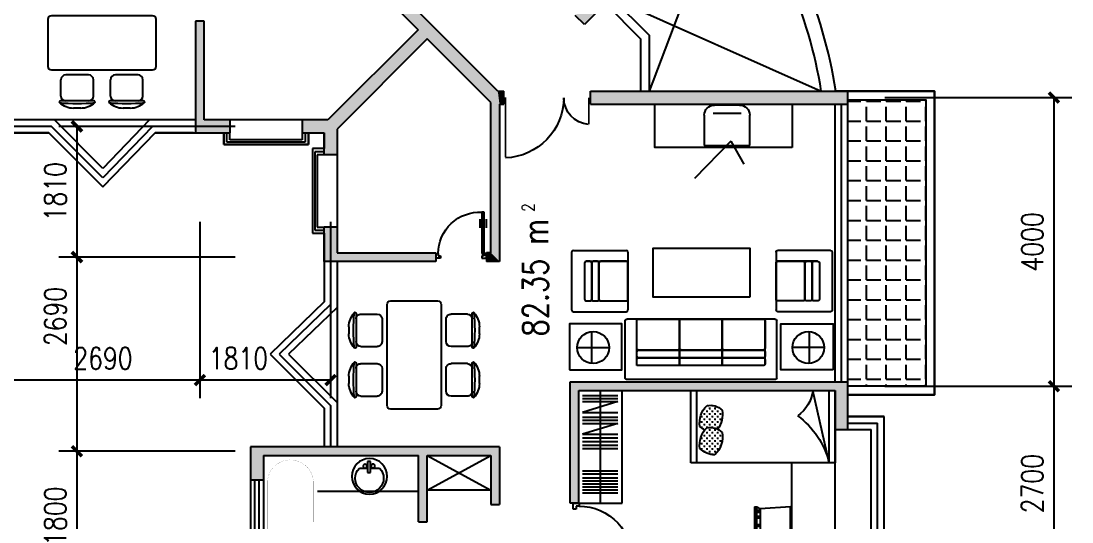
# Model space of a CAD drawing. Header units: millimetres. Extents: x 1106 to 35060, y 402 to 24858.
# Drawn here: x 20497 to 35060, y 8857 to 15798 of the extents above; entities that cross this region are included whole.
import ezdxf
from ezdxf.enums import TextEntityAlignment as Align

# ---------------------------------------------------------------- set-up
doc = ezdxf.new("R2010")
doc.units = ezdxf.units.MM
for name, color, linetype in [('BL', 7, 'Continuous'), ('DIM', 15, 'Continuous'), ('H', 13, 'Continuous'), ('J', 7, 'Continuous'), ('OA_FURNITURE', 7, 'Continuous'), ('PUB_H', 13, 'Continuous'), ('PUB_TX', 7, 'Continuous'), ('W', 2, 'Continuous'), ('WALL', 4, 'Continuous'), ('WC', 10, 'Continuous'), ('WINDOW_TEXT', 7, 'Continuous'), ('轮廓线', 240, 'Continuous')]:
    doc.layers.add(name, color=color, linetype=linetype)
doc.styles.add('CHINA', font='romant', dxfattribs={"width": 0.8, "height": 150, "bigfont": 'fs64f'})
doc.styles.add('DIM_FONT', font='SIMPLEX.shx', dxfattribs={"width": 0.8})
doc.styles.add('SIMPLEX', font='SIMPLEX.SHX')
doc.styles.get("Standard").update_dxf_attribs({"font": 'arial.ttf'})
doc.dimstyles.new('DIMN', dxfattribs={"dimtxt": 300, "dimasz": 1, "dimexe": 250, "dimexo": 300, "dimgap": 150, "dimtad": 1, "dimdec": 0, "dimdsep": 46, "dimtxsty": 'DIM_FONT', "dimblk": '_DIMX', "dimblk1": 'ARCHTICK', "dimblk2": 'ARCHTICK', "dimcen": 0.1, "dimclrt": 7, "dimadec": 0, "dimazin": 0, "dimtfac": 1, "dimtdec": 0, "dimtix": 1, "dimtmove": 2, "dimatfit": 3, "dimldrblk": '_DIMX', "dimfxl": 1, "dimtolj": 1, "dimtzin": 0, "dimarcsym": 0})

# ---------------------------------------------------------------- blocks, each defined once
blk = doc.blocks.new('M_A17ORW')
at = {"const_width": 0.02}
for points in [[(-0.481, -0.001), (-0.481, -0.308)], [(0.481, 0.001), (0.481, -0.691)]]:
    blk.add_lwpolyline(points, dxfattribs=at)
for centre, radius, start, end in [((-0.501, -0.003), 0.307, 274.2492, 0.2101), ((0.505, 0.002), 0.699, 180.2762, 268.0603)]:
    blk.add_arc(centre, radius, start, end)
blk = doc.blocks.new('M_C25HKJ')
at = {"layer": 'OA_FURNITURE', "color": 1}
for p, q in [((-389, 921), (-290, 921)), ((298, 921), (397, 921)), ((-569, 821), (-109, 821)), ((-564, 754), (-564, 529)), ((-114, 754), (-114, 529)), ((117, 821), (577, 821)), ((122, 754), (122, 529)), ((572, 754), (572, 529)), ((-497, 461), (-182, 461)), ((190, 461), (505, 461)), ((-182, -427), (-497, -427)), ((505, -427), (190, -427)), ((-564, -720), (-564, -495)), ((-114, -720), (-114, -495)), ((122, -720), (122, -495)), ((572, -720), (572, -495)), ((-109, -787), (-569, -787)), ((577, -787), (117, -787)), ((-290, -887), (-389, -887)), ((397, -887), (298, -887))]:
    blk.add_line(p, q, dxfattribs=at)
at = {"layer": 'OA_FURNITURE'}
for p, q in [((-746, 342), (-746, -308)), ((704, 392), (-696, 392)), ((754, -308), (754, 342)), ((-696, -358), (704, -358))]:
    blk.add_line(p, q, dxfattribs=at)
at = {"layer": 'OA_FURNITURE', "color": 1}
for centre, radius, start, end in [((-379, 606), 316, 91.7651, 130.7265), ((-300, 606), 316, 49.2735, 88.2349), ((307, 606), 316, 91.7651, 130.7265), ((387, 606), 316, 49.2735, 88.2349), ((-579, 837), 10, 130.7265, 202.67), ((-569, 841), 20, 202.67, 270), ((-339, -1857), 2713, 84.8023, 95.1977), ((-497, 754), 67.5, 90, 180), ((-182, 754), 67.5, 0, 90), ((-109, 841), 20, 270, 337.33), ((-100, 837), 10, 337.33, 49.2735), ((108, 837), 10, 130.7265, 202.67), ((117, 841), 20, 202.67, 270), ((347, -1857), 2713, 84.8023, 95.1977), ((190, 754), 67.5, 90, 180), ((505, 754), 67.5, 0, 90), ((577, 841), 20, 270, 337.33), ((587, 837), 10, 337.33, 49.2735), ((-497, 529), 67.5, 180, 270), ((-182, 529), 67.5, 270, 0), ((190, 529), 67.5, 180, 270), ((505, 529), 67.5, 270, 0), ((-497, -495), 67.5, 90, 180), ((-182, -495), 67.5, 0, 90), ((190, -495), 67.5, 90, 180), ((505, -495), 67.5, 0, 90), ((-497, -720), 67.5, 180, 270), ((-182, -720), 67.5, 270, 0), ((190, -720), 67.5, 180, 270), ((505, -720), 67.5, 270, 0), ((-579, -803), 10, 157.33, 229.2735), ((-569, -807), 20, 90, 157.33), ((-339, 1890), 2713, 264.8023, 275.1977), ((-379, -572), 316, 229.2735, 268.2349), ((-300, -572), 316, 271.7651, 310.7265), ((-109, -807), 20, 22.67, 90), ((-100, -803), 10, 310.7265, 22.67), ((108, -803), 10, 157.33, 229.2735), ((117, -807), 20, 90, 157.33), ((347, 1890), 2713, 264.8023, 275.1977), ((307, -572), 316, 229.2735, 268.2349), ((387, -572), 316, 271.7651, 310.7265), ((577, -807), 20, 22.67, 90), ((587, -803), 10, 310.7265, 22.67)]:
    blk.add_arc(centre, radius, start, end, dxfattribs=at)
at = {"layer": 'OA_FURNITURE'}
for centre, start, end in [((-696, 342), 90, 180), ((704, 342), 0, 90), ((-696, -308), 180, 270), ((704, -308), 270, 0)]:
    blk.add_arc(centre, 50, start, end, dxfattribs=at)
at = {"style": 'DIM_FONT', "width": 0.8, "flags": 9}
for tag in ['XSIZE', 'YSIZE']:
    blk.add_attdef(tag, (0, 0), '', height=0.5, dxfattribs=at)
blk = doc.blocks.new('_DIMX')
at = {"const_width": 50}
blk.add_lwpolyline([(-70, -70), (70, 70)], dxfattribs=at)
blk = doc.blocks.new('*D49')
at = {"layer": 'DEFPOINTS', "color": 0, "transparency": 16777216}
for p in [(23767, 12528), (21272, 9838), (23767, 9838)]:
    blk.add_point(p, dxfattribs=at)
at = {"layer": 'DIM', "color": 0, "lineweight": -2, "transparency": 16777216}
for p, q in [((23467, 12528), (21022, 12528)), ((21272, 12527), (21272, 9839)), ((23467, 9838), (21022, 9838))]:
    blk.add_line(p, q, dxfattribs=at)
for p, rotation in [((21272, 12528), 90), ((21272, 9838), 270)]:
    blk.add_blockref('_DIMX', p, dxfattribs=dict(at, rotation=rotation))
at = {"layer": 'DIM', "color": 7, "transparency": 16777216, "insert": (20972, 11704), "char_height": 300, "attachment_point": 5, "rotation": 90, "style": 'DIM_FONT'}
blk.add_mtext('\\A1;2690', dxfattribs=at)
blk = doc.blocks.new('_ARCHTICK')
at = {"color": 0, "linetype": 'ByBlock', "const_width": 0.15}
blk.add_lwpolyline([(-0.5, -0.5), (0.5, 0.5)], dxfattribs=at)
blk = doc.blocks.new('80217063432440')
for p, q in [((248, 90), (971, 838)), ((971, 838), (1719, 90)), ((286, 0), (972, 710)), ((972, 710), (1682, 0)), ((325, -90), (973, 581)), ((973, 581), (1644, -90)), ((-286, 90), (248, 90)), ((-286, 0), (286, 0)), ((1682, 0), (2257, 0)), ((1719, 90), (2257, 90)), ((-286, -90), (325, -90)), ((1644, -90), (2257, -90))]:
    blk.add_line(p, q)
at = {"style": 'SIMPLEX', "flags": 9}
blk.add_attdef('A', text='', height=1, dxfattribs=at).set_placement((0, 0), align=Align.MIDDLE)
blk = doc.blocks.new('*D51')
at = {"layer": 'DEFPOINTS', "color": 0, "transparency": 16777216}
for p in [(20287, 13318), (22977, 13318), (20287, 10823)]:
    blk.add_point(p, dxfattribs=at)
at = {"layer": 'DIM', "color": 0, "lineweight": -2, "transparency": 16777216}
for p, q in [((20287, 13018), (20287, 10573)), ((22977, 13018), (22977, 10573)), ((22976, 10823), (20288, 10823))]:
    blk.add_line(p, q, dxfattribs=at)
at = {"layer": 'DIM', "color": 0, "lineweight": -2, "transparency": 16777216, "rotation": 180}
blk.add_blockref('_DIMX', (20287, 10823), dxfattribs=at)
at = {"layer": 'DIM', "color": 0, "lineweight": -2, "transparency": 16777216}
blk.add_blockref('_DIMX', (22977, 10823), dxfattribs=at)
at = {"layer": 'DIM', "color": 7, "transparency": 16777216, "insert": (21632, 11123), "char_height": 300, "attachment_point": 5, "style": 'DIM_FONT'}
blk.add_mtext('\\A1;2690', dxfattribs=at)
blk = doc.blocks.new('*D52')
at = {"layer": 'DEFPOINTS', "color": 0, "transparency": 16777216}
for p in [(22977, 13318), (24787, 13318), (22977, 10823)]:
    blk.add_point(p, dxfattribs=at)
at = {"layer": 'DIM', "color": 0, "lineweight": -2, "transparency": 16777216}
for p, q in [((22977, 13018), (22977, 10573)), ((24787, 13018), (24787, 10573)), ((24786, 10823), (22978, 10823))]:
    blk.add_line(p, q, dxfattribs=at)
at = {"layer": 'DIM', "color": 0, "lineweight": -2, "transparency": 16777216, "rotation": 180}
blk.add_blockref('_DIMX', (22977, 10823), dxfattribs=at)
at = {"layer": 'DIM', "color": 0, "lineweight": -2, "transparency": 16777216}
blk.add_blockref('_DIMX', (24787, 10823), dxfattribs=at)
at = {"layer": 'DIM', "color": 7, "transparency": 16777216, "insert": (23510, 11123), "char_height": 300, "attachment_point": 5, "style": 'DIM_FONT'}
blk.add_mtext('\\A1;1810', dxfattribs=at)
blk = doc.blocks.new('*D53')
at = {"layer": 'DEFPOINTS', "color": 0, "transparency": 16777216}
for p in [(23767, 9838), (21272, 8038), (23767, 8038)]:
    blk.add_point(p, dxfattribs=at)
at = {"layer": 'DIM', "color": 0, "lineweight": -2, "transparency": 16777216}
for p, q in [((23467, 9838), (21022, 9838)), ((21272, 9837), (21272, 8039)), ((23467, 8038), (21022, 8038))]:
    blk.add_line(p, q, dxfattribs=at)
for p, rotation in [((21272, 9838), 90), ((21272, 8038), 270)]:
    blk.add_blockref('_DIMX', p, dxfattribs=dict(at, rotation=rotation))
at = {"layer": 'DIM', "color": 7, "transparency": 16777216, "insert": (20972, 8938), "char_height": 300, "attachment_point": 5, "rotation": 90, "style": 'DIM_FONT'}
blk.add_mtext('\\A1;1800', dxfattribs=at)
blk = doc.blocks.new('_WBLK')
for p, q in [((-0.5, 0.5), (0.5, 0.5)), ((0.5, 0.167), (-0.5, 0.167)), ((0.5, -0.167), (-0.5, -0.167)), ((-0.5, -0.5), (0.5, -0.5))]:
    blk.add_line(p, q)
at = {"layer": 'WINDOW_TEXT', "style": 'SIMPLEX', "flags": 9}
blk.add_attdef('A', text='', height=1, dxfattribs=at).set_placement((0, 1.5), align=Align.MIDDLE)
blk = doc.blocks.new('M_E4')
for p, q in [((670, -80), (670, -137)), ((670, -86), (670, -97)), ((670, -663), (670, -614))]:
    blk.add_line(p, q)
at = {"const_width": 1.5}
for points in [[(-750, -750), (-750, 0)], [(-750, 0), (750, 0)], [(750, 0), (750, -750)], [(608, -56), (640, -56)], [(670, -90), (670, -656)], [(670, -663), (670, -655)], [(750, -750), (-750, -750)]]:
    blk.add_lwpolyline(points, dxfattribs=at)
for points in [[(-399, -56, 0.930688), (-388, -693, 0.930688)], [(670, -86, 0.414214), (640, -56, 0.414214)], [(670, -90, 0.041784), (670, -85, 0.412615)], [(640, -693, 0.414214), (670, -663, 0.414214)]]:
    blk.add_lwpolyline(points, format="xyb", dxfattribs=at)
at = {"const_width": 1.5, "flags": 128}
for points in [[(-399, -56), (608, -56)], [(-399, -694), (645, -692)]]:
    blk.add_lwpolyline(points, dxfattribs=at)
for radius in [25, 23]:
    blk.add_circle((550, -381), radius)
blk.add_arc((640, -663), 30, 270, 280.176)
at = {"width": 0.8, "flags": 9}
for tag in ['XSIZE', 'YSIZE']:
    blk.add_attdef(tag, (0, 0), '', height=0.5, dxfattribs=at)
blk = doc.blocks.new('M_E33IEP')
at = {"linetype": 'Continuous'}
for p, q in [((44, -21), (44, 20)), ((44, 20), (194, 20)), ((135, 135), (135, 20)), ((194, 20), (194, -21)), ((194, -21), (44, -21)), ((135, -21), (135, -144))]:
    blk.add_line(p, q, dxfattribs=at)
for centre, radius in [((248, -5), 246), ((106, 56), 26.7), ((105, -55), 26.7)]:
    blk.add_circle(centre, radius, dxfattribs=at)
blk.add_arc((274, -5), 197, 225.2527, 134.7473, dxfattribs=at)
at = {"style": 'DIM_FONT', "width": 0.8, "flags": 9}
for tag in ['XSIZE', 'YSIZE']:
    blk.add_attdef(tag, (0, 0), '', height=0.5, dxfattribs=at)
at = {"linetype": 'Continuous', "style": 'CHINA', "width": 0.8, "flags": 9}
for tag in ['XSIZE', 'YSIZE']:
    blk.add_attdef(tag, (2, -251), '', height=150, dxfattribs=at)
blk = doc.blocks.new('*D68')
at = {"layer": 'DEFPOINTS', "color": 0, "transparency": 16777216}
for p in [(23767, 14338), (21272, 12528), (23767, 12528)]:
    blk.add_point(p, dxfattribs=at)
at = {"layer": 'DIM', "color": 0, "lineweight": -2, "transparency": 16777216}
for p, q in [((23467, 14338), (21022, 14338)), ((21272, 14337), (21272, 12529)), ((23467, 12528), (21022, 12528))]:
    blk.add_line(p, q, dxfattribs=at)
for p, rotation in [((21272, 14338), 90), ((21272, 12528), 270)]:
    blk.add_blockref('_DIMX', p, dxfattribs=dict(at, rotation=rotation))
at = {"layer": 'DIM', "color": 7, "transparency": 16777216, "insert": (20972, 13433), "char_height": 300, "attachment_point": 5, "rotation": 90, "style": 'DIM_FONT'}
blk.add_mtext('\\A1;1810', dxfattribs=at)
blk = doc.blocks.new('M_B4ONN')
for p, q in [((-0.587, 1.382), (0.587, 1.382)), ((-0.587, 0.5), (-0.587, 1.382)), ((0.587, 1.382), (0.587, 0.5)), ((-0.543, 1.201), (0.543, 1.201)), ((-0.543, 0.5), (-0.543, 1.201)), ((0.543, 1.201), (0.543, 0.5)), ((-0.5, 1.02), (0.5, 1.02)), ((-0.5, 0.5), (-0.5, 1.02)), ((0.5, 1.02), (0.5, 0.5)), ((-0.5, -0.5), (0.5, -0.5))]:
    blk.add_line(p, q)
blk = doc.blocks.new('M_A24LXR')
for p, q in [((-0.455, 0.071), (-0.455, 0.888)), ((-0.455, 0.888), (-0.41, 0.888)), ((-0.41, 0.888), (-0.41, 0.071)), ((-0.494, 0.753), (-0.494, 0.578)), ((-0.455, 0.797), (-0.41, 0.797)), ((-0.455, 0.707), (-0.41, 0.707)), ((-0.371, 0.753), (-0.371, 0.578)), ((-0.455, 0.616), (-0.41, 0.616)), ((-0.455, 0.525), (-0.41, 0.525)), ((-0.455, 0.434), (-0.41, 0.434)), ((-0.455, 0.343), (-0.41, 0.343)), ((-0.455, 0.253), (-0.41, 0.253)), ((-0.455, 0.162), (-0.41, 0.162)), ((-0.501, 0.071), (-0.455, 0.071)), ((-0.501, -0.02), (-0.501, 0.071)), ((-0.41, 0.071), (-0.455, 0.071)), ((-0.455, 0.071), (-0.455, 0.026)), ((-0.455, 0.026), (-0.41, 0.026)), ((-0.41, 0.026), (-0.41, -0.02)), ((0.453, 0.026), (0.407, 0.026)), ((0.407, 0.026), (0.407, -0.02)), ((0.498, 0.071), (0.453, 0.071)), ((0.453, 0.071), (0.453, 0.026)), ((0.498, -0.02), (0.498, 0.071)), ((-0.501, -0.02), (-0.501, -0.02)), ((-0.41, -0.02), (-0.501, -0.02)), ((0.407, -0.02), (0.498, -0.02)), ((0.498, -0.02), (0.498, -0.02))]:
    blk.add_line(p, q)
blk.add_arc((-0.364, 0.072), 0.817, 359.9115, 93.1848)
blk = doc.blocks.new('*X25')
at = {"color": 0}
for p, q in [((228151, -16225), (228175, -16225)), ((228250, -16225), (228450, -16225)), ((228250, -16225), (228250, -16225)), ((228250, -16500), (228250, -16300)), ((228525, -16225), (228725, -16225)), ((228525, -16225), (228525, -16225)), ((228525, -16500), (228525, -16300)), ((228800, -16225), (229000, -16225)), ((228800, -16225), (228800, -16225)), ((228800, -16500), (228800, -16300)), ((229075, -16225), (229275, -16225)), ((229075, -16225), (229075, -16225)), ((229075, -16500), (229075, -16300)), ((229350, -16225), (229550, -16225)), ((229350, -16225), (229350, -16225)), ((229350, -16500), (229350, -16300)), ((229625, -16225), (229825, -16225)), ((229625, -16225), (229625, -16225)), ((229625, -16500), (229625, -16300)), ((229900, -16225), (230100, -16225)), ((229900, -16225), (229900, -16225)), ((229900, -16500), (229900, -16300)), ((230175, -16225), (230375, -16225)), ((230175, -16225), (230175, -16225)), ((230175, -16500), (230175, -16300)), ((230450, -16225), (230650, -16225)), ((230450, -16225), (230450, -16225)), ((230450, -16500), (230450, -16300)), ((230725, -16225), (230925, -16225)), ((230725, -16225), (230725, -16225)), ((230725, -16500), (230725, -16300)), ((231000, -16225), (231200, -16225)), ((231000, -16225), (231000, -16225)), ((231000, -16500), (231000, -16300)), ((231275, -16225), (231475, -16225)), ((231275, -16225), (231275, -16225)), ((231275, -16500), (231275, -16300)), ((231550, -16225), (231750, -16225)), ((231550, -16225), (231550, -16225)), ((231550, -16500), (231550, -16300)), ((231825, -16225), (232025, -16225)), ((231825, -16225), (231825, -16225)), ((231825, -16500), (231825, -16300)), ((232100, -16225), (232121, -16225)), ((232100, -16225), (232100, -16225)), ((232100, -16500), (232100, -16300)), ((228151, -16500), (228175, -16500)), ((228250, -16500), (228450, -16500)), ((228250, -16775), (228250, -16575)), ((228525, -16500), (228725, -16500)), ((228525, -16775), (228525, -16575)), ((228800, -16500), (229000, -16500)), ((228800, -16775), (228800, -16575)), ((229075, -16500), (229275, -16500)), ((229075, -16775), (229075, -16575)), ((229350, -16500), (229550, -16500)), ((229350, -16775), (229350, -16575)), ((229625, -16500), (229825, -16500)), ((229625, -16775), (229625, -16575)), ((229900, -16500), (230100, -16500)), ((229900, -16775), (229900, -16575)), ((230175, -16500), (230375, -16500)), ((230175, -16775), (230175, -16575)), ((230450, -16500), (230650, -16500)), ((230450, -16775), (230450, -16575)), ((230725, -16500), (230925, -16500)), ((230725, -16775), (230725, -16575)), ((231000, -16500), (231200, -16500)), ((231000, -16775), (231000, -16575)), ((231275, -16500), (231475, -16500)), ((231275, -16775), (231275, -16575)), ((231550, -16500), (231750, -16500)), ((231550, -16775), (231550, -16575)), ((231825, -16500), (232025, -16500)), ((231825, -16775), (231825, -16575)), ((232100, -16500), (232121, -16500)), ((232100, -16775), (232100, -16575)), ((228151, -16775), (228175, -16775)), ((228250, -16775), (228450, -16775)), ((228250, -17050), (228250, -16850)), ((228525, -16775), (228725, -16775)), ((228525, -17050), (228525, -16850)), ((228800, -16775), (229000, -16775)), ((228800, -17050), (228800, -16850)), ((229075, -16775), (229275, -16775)), ((229075, -17050), (229075, -16850)), ((229350, -16775), (229550, -16775)), ((229350, -17050), (229350, -16850)), ((229625, -16775), (229825, -16775)), ((229625, -17050), (229625, -16850)), ((229900, -16775), (230100, -16775)), ((229900, -17050), (229900, -16850)), ((230175, -16775), (230375, -16775)), ((230175, -17050), (230175, -16850)), ((230450, -16775), (230650, -16775)), ((230450, -17050), (230450, -16850)), ((230725, -16775), (230925, -16775)), ((230725, -17050), (230725, -16850)), ((231000, -16775), (231200, -16775)), ((231000, -17050), (231000, -16850)), ((231275, -16775), (231475, -16775)), ((231275, -17050), (231275, -16850)), ((231550, -16775), (231750, -16775)), ((231550, -17050), (231550, -16850)), ((231825, -16775), (232025, -16775)), ((231825, -17050), (231825, -16850)), ((232100, -16775), (232121, -16775)), ((232100, -17050), (232100, -16850)), ((228151, -17050), (228175, -17050)), ((228250, -17050), (228450, -17050)), ((228250, -17305), (228250, -17125)), ((228525, -17050), (228725, -17050)), ((228525, -17305), (228525, -17125)), ((228800, -17050), (229000, -17050)), ((228800, -17305), (228800, -17125)), ((229075, -17050), (229275, -17050)), ((229075, -17305), (229075, -17125)), ((229350, -17050), (229550, -17050)), ((229350, -17305), (229350, -17125)), ((229625, -17050), (229825, -17050)), ((229625, -17305), (229625, -17125)), ((229900, -17050), (230100, -17050)), ((229900, -17305), (229900, -17125)), ((230175, -17050), (230375, -17050)), ((230175, -17305), (230175, -17125)), ((230450, -17050), (230650, -17050)), ((230450, -17305), (230450, -17125)), ((230725, -17050), (230925, -17050)), ((230725, -17305), (230725, -17125)), ((231000, -17050), (231200, -17050)), ((231000, -17305), (231000, -17125)), ((231275, -17050), (231475, -17050)), ((231275, -17305), (231275, -17125)), ((231550, -17050), (231750, -17050)), ((231550, -17305), (231550, -17125)), ((231825, -17050), (232025, -17050)), ((231825, -17305), (231825, -17125)), ((232100, -17050), (232121, -17050)), ((232100, -17305), (232100, -17125))]:
    blk.add_line(p, q, dxfattribs=at)
blk = doc.blocks.new('*D69')
at = {"layer": 'DEFPOINTS', "color": 0, "transparency": 16777216}
for p in [(32167, 14738), (32167, 10738), (34810, 10738)]:
    blk.add_point(p, dxfattribs=at)
at = {"layer": 'DIM', "color": 0, "lineweight": -2, "transparency": 16777216}
for p, q in [((32467, 14738), (35060, 14738)), ((34810, 14737), (34810, 10739)), ((32467, 10738), (35060, 10738))]:
    blk.add_line(p, q, dxfattribs=at)
for p, rotation in [((34810, 14738), 90), ((34810, 10738), 270)]:
    blk.add_blockref('_DIMX', p, dxfattribs=dict(at, rotation=rotation))
at = {"layer": 'DIM', "color": 7, "transparency": 16777216, "insert": (34510, 12738), "char_height": 300, "attachment_point": 5, "rotation": 90, "style": 'DIM_FONT'}
blk.add_mtext('\\A1;4000', dxfattribs=at)
blk = doc.blocks.new('80217063752320')
for p, q in [((-1925, 90), (1925, 90)), ((-1925, 0), (1925, 0)), ((-1925, -90), (1925, -90))]:
    blk.add_line(p, q)
at = {"style": 'SIMPLEX', "flags": 9}
blk.add_attdef('A', text='', height=1, dxfattribs=at).set_placement((0, 0), align=Align.MIDDLE)
blk = doc.blocks.new('_B0MWI')
for p, q in [((-0.62, 3.2778), (0.62, 3.2778)), ((-0.62, 0.5), (-0.62, 3.2778)), ((0.62, 0.5), (0.62, 3.2778)), ((-0.56, 2.7778), (0.56, 2.7778)), ((-0.56, 0.5), (-0.56, 2.7778)), ((0.56, 0.5), (0.56, 2.7778)), ((-0.5, 2.2778), (0.5, 2.2778)), ((-0.5, 0.5), (-0.5, 2.2778)), ((0.5, 0.5), (0.5, 2.2778)), ((-0.5, -0.5), (0.5, -0.5))]:
    blk.add_line(p, q)
blk = doc.blocks.new('*D70')
at = {"layer": 'DEFPOINTS', "color": 0, "transparency": 16777216}
for p in [(32167, 10738), (31867, 8038), (34810, 8038)]:
    blk.add_point(p, dxfattribs=at)
at = {"layer": 'DIM', "color": 0, "lineweight": -2, "transparency": 16777216}
for p, q in [((32467, 10738), (35060, 10738)), ((34810, 10737), (34810, 8039)), ((32167, 8038), (35060, 8038))]:
    blk.add_line(p, q, dxfattribs=at)
for p, rotation in [((34810, 10738), 90), ((34810, 8038), 270)]:
    blk.add_blockref('_DIMX', p, dxfattribs=dict(at, rotation=rotation))
at = {"layer": 'DIM', "color": 7, "transparency": 16777216, "insert": (34510, 9388), "char_height": 300, "attachment_point": 5, "rotation": 90, "style": 'DIM_FONT'}
blk.add_mtext('\\A1;2700', dxfattribs=at)
blk = doc.blocks.new('M_C15')
at = {"linetype": 'Continuous'}
for p, q in [((-195, 500), (-195, 466)), ((-195, 500), (200, 500)), ((-195, 467), (-168, 416)), ((200, 466), (-195, 466)), ((-153, 467), (-153, 417)), ((-125, 467), (-125, 417)), ((-66, 467), (-66, 417)), ((-45, 467), (-45, 417)), ((47, 467), (47, 417)), ((71, 467), (71, 417)), ((135, 467), (135, 417)), ((159, 467), (159, 417)), ((173, 417), (199, 467)), ((200, 500), (200, 466)), ((-197, 1), (-168, 418)), ((-170, 418), (173, 418)), ((202, 1), (173, 418)), ((200, 0), (-200, 0))]:
    blk.add_line(p, q, dxfattribs=at)
at = {"width": 0.8, "flags": 9}
for tag in ['XSIZE', 'YSIZE']:
    blk.add_attdef(tag, (0, 0), '', height=0.5, dxfattribs=at)
blk = doc.blocks.new('M_C34BMF')
at = {"layer": 'OA_FURNITURE'}
for p, q in [((-1058, -186), (-1058, 600)), ((-1031, 627), (1015, 627)), ((-896, 8), (-896, 627)), ((881, -19), (881, 627)), ((1042, -186), (1042, 600)), ((-869, -19), (881, -19)), ((-1031, -213), (1015, -213))]:
    blk.add_line(p, q, dxfattribs=at)
for points in [[(-869, 196), (-331, 196, 0.414214), (-304, 223), (-304, 600, 0.414214), (-331, 627), (-869, 627, 0.414214), (-896, 600), (-896, 223, 0.414214)], [(-277, 196), (261, 196, 0.414214), (288, 223), (288, 600, 0.414214), (261, 627), (-277, 627, 0.414214), (-304, 600), (-304, 223, 0.414214)], [(315, 196), (854, 196, 0.414214), (881, 223), (881, 600, 0.414214), (854, 627), (315, 627, 0.414214), (288, 600), (288, 223, 0.414214)], [(-869, 89), (-331, 89, 0.414214), (-304, 115), (-304, 169, 0.414214), (-331, 196), (-869, 196, 0.414214), (-896, 169), (-896, 115, 0.414214)], [(-277, 89), (261, 89, 0.414214), (288, 115), (288, 169, 0.414214), (261, 196), (-277, 196, 0.414214), (-304, 169), (-304, 115, 0.414214)], [(315, 89), (854, 89, 0.414214), (881, 115), (881, 169, 0.414214), (854, 196), (315, 196, 0.414214), (288, 169), (288, 115, 0.414214)], [(-869, -19), (-331, -19, 0.414214), (-304, 8), (-304, 62, 0.414214), (-331, 89), (-869, 89, 0.414214), (-896, 62), (-896, 8, 0.414214)], [(-277, -19), (261, -19, 0.414214), (288, 8), (288, 62, 0.414214), (261, 89), (-277, 89, 0.414214), (-304, 62), (-304, 8, 0.414214)], [(315, -19), (854, -19, 0.414214), (881, 8), (881, 62, 0.414214), (854, 89), (315, 89, 0.414214), (288, 62), (288, 8, 0.414214)]]:
    blk.add_lwpolyline(points, format="xyb", close=True, dxfattribs=at)
for centre, start, end in [((-1031, 600), 90, 180), ((1015, 600), 0, 90), ((-869, 8), 180, 270), ((854, 8), 270, 0), ((-1031, -186), 180, 270), ((1015, -186), 270, 0)]:
    blk.add_arc(centre, 26.9, start, end, dxfattribs=at)
at = {"style": 'DIM_FONT', "width": 0.8, "flags": 9}
for tag in ['XSIZE', 'YSIZE']:
    blk.add_attdef(tag, (0, 0), '', height=0.5, dxfattribs=at)
blk = doc.blocks.new('*X17')
at = {"color": 0}
for p, q in [((285009, 2316), (285009, 2334)), ((285084, 2316), (285084, 2334)), ((285309, 2316), (285309, 2334)), ((285384, 2316), (285384, 2334)), ((284817, 2212), (284831, 2212)), ((284822, 2203), (284822, 2222)), ((284850, 2250), (284869, 2250)), ((284859, 2241), (284859, 2259)), ((284888, 2288), (284906, 2288)), ((284888, 2212), (284906, 2212)), ((284897, 2278), (284897, 2297)), ((284897, 2203), (284897, 2222)), ((284925, 2250), (284944, 2250)), ((284933, 2325), (284944, 2325)), ((284934, 2316), (284934, 2326)), ((284934, 2241), (284934, 2259)), ((284962, 2288), (284981, 2288)), ((284962, 2212), (284981, 2212)), ((284972, 2278), (284972, 2297)), ((284972, 2203), (284972, 2222)), ((285000, 2325), (285019, 2325)), ((285000, 2250), (285019, 2250)), ((285009, 2241), (285009, 2259)), ((285038, 2288), (285056, 2288)), ((285038, 2212), (285056, 2212)), ((285047, 2278), (285047, 2297)), ((285047, 2203), (285047, 2222)), ((285075, 2325), (285094, 2325)), ((285075, 2250), (285094, 2250)), ((285084, 2241), (285084, 2259)), ((285112, 2288), (285131, 2288)), ((285112, 2212), (285131, 2212)), ((285122, 2278), (285122, 2297)), ((285122, 2203), (285122, 2222)), ((285150, 2250), (285169, 2250)), ((285159, 2241), (285159, 2259)), ((285188, 2288), (285206, 2288)), ((285188, 2212), (285206, 2212)), ((285197, 2278), (285197, 2297)), ((285197, 2203), (285197, 2222)), ((285225, 2250), (285244, 2250)), ((285234, 2316), (285234, 2323)), ((285234, 2241), (285234, 2259)), ((285240, 2325), (285244, 2325)), ((285262, 2288), (285281, 2288)), ((285262, 2212), (285281, 2212)), ((285272, 2278), (285272, 2297)), ((285272, 2203), (285272, 2222)), ((285300, 2325), (285319, 2325)), ((285300, 2250), (285319, 2250)), ((285309, 2241), (285309, 2259)), ((285338, 2288), (285356, 2288)), ((285338, 2212), (285356, 2212)), ((285347, 2278), (285347, 2297)), ((285347, 2203), (285347, 2222)), ((285375, 2325), (285394, 2325)), ((285375, 2250), (285394, 2250)), ((285384, 2241), (285384, 2259)), ((285412, 2288), (285431, 2288)), ((285412, 2212), (285431, 2212)), ((285422, 2278), (285422, 2297)), ((285422, 2203), (285422, 2222)), ((285450, 2325), (285452, 2325)), ((285450, 2250), (285469, 2250)), ((285459, 2316), (285459, 2316)), ((285459, 2241), (285459, 2259)), ((285488, 2212), (285500, 2212)), ((285497, 2203), (285497, 2222)), ((284850, 2175), (284869, 2175)), ((284856, 2100), (284869, 2100)), ((284859, 2166), (284859, 2184)), ((284859, 2094), (284859, 2109)), ((284888, 2138), (284906, 2138)), ((284888, 2062), (284906, 2062)), ((284897, 2128), (284897, 2147)), ((284897, 2053), (284897, 2072)), ((284925, 2175), (284944, 2175)), ((284925, 2100), (284944, 2100)), ((284934, 2166), (284934, 2184)), ((284934, 2091), (284934, 2109)), ((284962, 2138), (284981, 2138)), ((284962, 2062), (284981, 2062)), ((284972, 2128), (284972, 2147)), ((284972, 2053), (284972, 2072)), ((285000, 2175), (285019, 2175)), ((285000, 2100), (285019, 2100)), ((285009, 2166), (285009, 2184)), ((285009, 2091), (285009, 2109)), ((285038, 2138), (285056, 2138)), ((285038, 2062), (285056, 2062)), ((285047, 2128), (285047, 2147)), ((285047, 2053), (285047, 2072)), ((285075, 2175), (285094, 2175)), ((285075, 2100), (285094, 2100)), ((285084, 2166), (285084, 2184)), ((285084, 2091), (285084, 2109)), ((285112, 2138), (285131, 2138)), ((285122, 2128), (285122, 2147)), ((285150, 2175), (285169, 2175)), ((285150, 2100), (285151, 2100)), ((285159, 2166), (285159, 2184)), ((285159, 2106), (285159, 2109)), ((285163, 2100), (285169, 2100)), ((285188, 2138), (285206, 2138)), ((285188, 2062), (285206, 2062)), ((285197, 2128), (285197, 2147)), ((285197, 2053), (285197, 2072)), ((285225, 2175), (285244, 2175)), ((285225, 2100), (285244, 2100)), ((285234, 2166), (285234, 2184)), ((285234, 2091), (285234, 2109)), ((285262, 2138), (285281, 2138)), ((285262, 2062), (285281, 2062)), ((285272, 2128), (285272, 2147)), ((285272, 2053), (285272, 2072)), ((285300, 2175), (285319, 2175)), ((285300, 2100), (285319, 2100)), ((285309, 2166), (285309, 2184)), ((285309, 2091), (285309, 2109)), ((285338, 2138), (285356, 2138)), ((285338, 2062), (285356, 2062)), ((285347, 2128), (285347, 2147)), ((285347, 2053), (285347, 2072)), ((285375, 2175), (285394, 2175)), ((285375, 2100), (285394, 2100)), ((285384, 2166), (285384, 2184)), ((285384, 2091), (285384, 2109)), ((285412, 2138), (285431, 2138)), ((285422, 2128), (285422, 2147)), ((285450, 2175), (285469, 2175)), ((285450, 2100), (285458, 2100)), ((285459, 2166), (285459, 2184)), ((285459, 2101), (285459, 2109)), ((285488, 2138), (285497, 2138)), ((285497, 2138), (285497, 2147))]:
    blk.add_line(p, q, dxfattribs=at)
blk = doc.blocks.new('RECTANG')
for p, q in [((1, 1), (0, 1)), ((0, 1), (0, 0)), ((1, 0), (1, 1)), ((0, 0), (1, 0))]:
    blk.add_line(p, q)
blk = doc.blocks.new('_C1LMW')
for p, q in [((-1000, -80), (0, -305)), ((-1000, -80), (0, -80)), ((0, -1920), (-1000, -1920))]:
    blk.add_line(p, q)
for centre, radius, start, end in [((-1289, -1215), 1171, 36.5169, 75.7062), ((81, -828), 530, 98.7955, 144.0982), ((-348, -518), 4.547473508864641e-13, 270, 343.0338), ((-639, -1913), 354, 80.3657, 135.5224), ((-733, -1725), 222, 346.7256, 46.496), ((-332, -1913), 354, 80.3657, 124.9896), ((-426, -1725), 222, 346.7256, 46.496), ((-566, -1649), 326, 182.7966, 223.2149), ((-752, -1548), 328, 260.9132, 315.9541)]:
    blk.add_arc(centre, radius, start, end)
at = {"layer": 'J'}
for centre, radius, start, end in [((-260, -1649), 326, 208.3278, 223.2149), ((-445, -1548), 328, 260.9132, 315.9541)]:
    blk.add_arc(centre, radius, start, end, dxfattribs=at)
at = {"xscale": 1999.996, "yscale": 999.998, "zscale": 1999.996, "rotation": 90}
blk.add_blockref('RECTANG', (0, -2000), dxfattribs=at)
blk.add_blockref('*X17', (-285705, -3910))
at = {"style": 'DIM_FONT', "width": 0.8, "flags": 9}
for tag in ['XSIZE', 'YSIZE']:
    blk.add_attdef(tag, (0, 0), '', height=0.5, dxfattribs=at)
blk = doc.blocks.new('M_C4')
for p, q in [((100, 250), (350, 250)), ((0, -150), (0, 150)), ((363, 169), (84, 169)), ((450, 150), (450, -150)), ((450, -150), (0, -150)), ((187, -107), (57, -336)), ((187, -107), (547, -475))]:
    blk.add_line(p, q)
for centre, start, end in [((100, 150), 90, 180), ((350, 150), 0, 90)]:
    blk.add_arc(centre, 100, start, end)
at = {"flags": 9}
for tag in ['XSIZE', 'YSIZE']:
    blk.add_attdef(tag, (0, 0), '', height=0.5, dxfattribs=at)
at = {"width": 0.8, "flags": 9}
for tag in ['YSIZE', 'XSIZE', 'XSIZE', 'YSIZE']:
    blk.add_attdef(tag, (225, -150), '', height=0.5, dxfattribs=at)
blk = doc.blocks.new('M_C31NFU')
at = {"layer": 'OA_FURNITURE'}
for p, q in [((-433, 755), (-433, 25)), ((392, 780), (-408, 780)), ((417, 755), (417, 25)), ((242, 600), (-258, 600)), ((267, 575), (267, 0)), ((392, 0), (-408, 0))]:
    blk.add_line(p, q, dxfattribs=at)
for points in [[(242, 600), (-258, 600, 0.414214), (-283, 575), (-283, 525, 0.414214), (-258, 500), (242, 500, 0.414214), (267, 525), (267, 575, 0.414214)], [(242, 500), (-258, 500, 0.414214), (-283, 475), (-283, 425, 0.414214), (-258, 400), (242, 400, 0.414214), (267, 425), (267, 475, 0.414214)], [(242, 400), (-258, 400, 0.414214), (-283, 375), (-283, 25, 0.414214), (-258, 0), (242, 0, 0.414214), (267, 25), (267, 375, 0.414214)]]:
    blk.add_lwpolyline(points, format="xyb", close=True, dxfattribs=at)
for centre, start, end in [((-408, 755), 90, 180), ((392, 755), 0, 90), ((242, 575), 0, 90), ((-408, 25), 180, 270), ((392, 25), 270, 0)]:
    blk.add_arc(centre, 25, start, end, dxfattribs=at)
at = {"style": 'DIM_FONT', "width": 0.8, "flags": 9}
for tag in ['XSIZE', 'YSIZE']:
    blk.add_attdef(tag, (0, 0), '', height=0.5, dxfattribs=at)

msp = doc.modelspace()

# ---------------------------------------------------------------- linework, layer by layer
at = {"layer": 'BL'}
for points in [[(31956.6, 14827.9), (33156.6, 14827.9), (33156.6, 10617.9), (31956.6, 10617.9)], [(31956.6, 14707.9), (33036.6, 14707.9), (33036.6, 10737.9), (31956.6, 10737.9)]]:
    msp.add_lwpolyline(points, dxfattribs=at)
at = {"layer": 'H'}
msp.add_lwpolyline([(31956.6, 10797.9), (31956.6, 14707.9), (33036.6, 14707.9), (33036.6, 10737.9), (31956.6, 10737.9)], close=True, dxfattribs=at)
at = {"layer": 'J'}
for p, q in [((29207.9, 14827.9), (30310.9, 17754.9)), ((28681.4, 16125.4), (31586.1, 14827.9)), ((28407.3, 11053.7), (28407.3, 11493.9)), ((31424.4, 11053.7), (31424.4, 11493.9)), ((28204.2, 11273.8), (28645.8, 11273.8)), ((31627.5, 11273.8), (31185.9, 11273.8)), ((28526.6, 9117.9), (28526.6, 10677.9)), ((28826.6, 9117.9), (28826.6, 10677.9)), ((28278.5, 10610), (28768, 10610)), ((28278.5, 10568.1), (28768, 10568.1)), ((28278.5, 10568.1), (28768, 10568.1)), ((28278.5, 10526.2), (28768, 10526.2)), ((28768, 10526.2), (28278.5, 10376.2)), ((28278.5, 10376.2), (28768, 10376.2)), ((28278.5, 10307.8), (28768, 10307.8)), ((28278.5, 10265.9), (28768, 10265.9)), ((28278.5, 10265.9), (28768, 10265.9)), ((28278.5, 10224), (28768, 10224)), ((28768, 10224), (28278.5, 10074)), ((28278.5, 10074), (28768, 10074)), ((28278.5, 10023.3), (28768, 10023.3)), ((28278.5, 9970.3), (28768, 9970.3)), ((28278.5, 9919.6), (28768, 9919.6)), ((26126.6, 9777.9), (27006.6, 9297.9)), ((26126.6, 9297.9), (27006.6, 9777.9)), ((28278.5, 9877.7), (28768, 9877.7)), ((31176.6, 8097.9), (31176.6, 9677.9)), ((28278.5, 9566.7), (28768, 9566.7)), ((28278.5, 9524.8), (28768, 9524.8)), ((28278.5, 9468.7), (28768, 9468.7)), ((28278.5, 9426.7), (28768, 9426.7)), ((28278.5, 9426.7), (28768, 9426.7)), ((28278.5, 9384.8), (28768, 9384.8)), ((28278.5, 9384.8), (28768, 9384.8)), ((28278.5, 9342.9), (28768, 9342.9)), ((28278.5, 9342.9), (28768, 9342.9)), ((27006.6, 9297.9), (26126.6, 9297.9)), ((28278.5, 9301), (28768, 9301)), ((28278.5, 9301), (28768, 9301)), ((28278.5, 9259.1), (28768, 9259.1)), ((28226.6, 9117.9), (28826.6, 9117.9))]:
    msp.add_line(p, q, dxfattribs=at)
for points in [[(29087.9, 14827.9), (29087.9, 15549.1), (28596.5, 16040.5)], [(29207.9, 14827.9), (29207.9, 15598.8), (28681.4, 16125.4)]]:
    msp.add_lwpolyline(points, dxfattribs=at)
for points in [[(31181.2, 14047.9), (29278.5, 14047.9), (29278.5, 14647.9), (31181.2, 14647.9)], [(30597.7, 11974.4), (29256.3, 11974.4), (29256.3, 12651), (30597.7, 12651)], [(28096.6, 10964.7), (28820.6, 10964.7), (28820.6, 11600.6), (28096.6, 11600.6)], [(31751, 10964.7), (31027.1, 10964.7), (31027.1, 11600.6), (31751, 11600.6)]]:
    msp.add_lwpolyline(points, close=True, dxfattribs=at)
for centre in [(28425, 11273.8), (31406.7, 11273.8)]:
    msp.add_circle(centre, 220.8, dxfattribs=at)
for radius, start, end in [(6647.9, 8.92663, 38.08993), (6447.9, 9.20589, 37.8745)]:
    msp.add_arc((25221.3, 13796.4), radius, start, end, dxfattribs=at)
at = {"layer": 'PUB_H'}
for points in [[(28304.6, 15748.6), (28177.3, 15875.9), (30977.5, 18421.5), (30722.9, 18421.5)], [(25999.4, 15677.9), (25119.5, 16557.8), (25276.8, 16655.1)], [(27103.9, 14827.9), (26126.7, 15550.6), (25276.8, 16655.1), (25999.4, 15677.9)], [(22916.8, 14247.6), (22916.8, 15797.8), (23036.8, 14428.1), (23036.8, 15797.8)], [(24876.9, 14300.8), (24749.6, 14428.1), (26126.7, 15550.6), (25999.4, 15677.9)], [(24749.6, 14428.1), (25999.4, 15677.9), (26126.7, 15550.6)], [(24696.5, 14247.6), (24749.6, 14428.1), (24876.9, 14300.8), (26126.7, 15550.6)], [(27126.6, 14647.9), (27006.6, 14670.7), (27103.9, 14827.9), (26126.7, 15550.6)], [(27186.6, 14827.9), (27186.6, 14647.9), (27103.9, 14827.9), (27126.6, 14647.9)], [(28386.6, 14827.9), (31956.6, 14827.9), (28386.6, 14647.9), (31956.6, 14647.9)], [(27126.6, 12467.9), (27006.6, 12587.9), (27126.6, 14647.9), (27006.6, 14670.7)], [(23393.2, 14428.1), (23393.2, 14247.6), (23036.8, 14428.1), (22916.8, 14247.6)], [(24393.2, 14247.6), (24393.2, 14428.1), (24696.5, 14247.6), (24749.6, 14428.1)], [(24876.9, 13944.4), (24696.5, 13944.4), (24876.9, 14300.8), (24696.5, 14247.6)], [(24696.5, 12944.4), (24876.9, 12944.4), (24696.5, 12467.9), (24876.9, 12587.9)], [(24696.5, 12467.9), (24876.9, 12587.9), (26246.6, 12467.9), (26246.6, 12587.9)], [(26946.6, 12467.9), (26946.6, 12587.9), (27126.6, 12467.9), (27006.6, 12587.9)], [(31956.6, 10797.9), (31776.6, 10677.9), (28106.6, 10797.9), (28226.6, 10677.9)], [(28106.6, 10797.9), (28226.6, 10677.9), (28106.6, 9117.9), (28226.6, 9117.9)], [(31776.6, 10137.9), (31776.6, 10677.9), (31956.6, 10137.9), (31956.6, 10797.9)], [(23676.6, 9897.9), (27126.6, 9897.9), (23856.6, 9777.9), (26006.6, 9777.9)], [(23856.6, 9437.9), (23676.6, 9437.9), (23856.6, 9777.9), (23676.6, 9897.9)], [(26006.6, 9777.9), (27126.6, 9897.9), (26126.6, 9777.9), (27006.6, 9777.9)], [(26126.6, 8857.9), (26006.6, 8857.9), (26126.6, 9777.9), (26006.6, 9777.9)], [(27126.6, 9897.9), (27126.6, 9097.9), (27006.6, 9777.9), (27006.6, 9097.9)]]:
    msp.add_solid(points, dxfattribs=at)
at = {"layer": 'W'}
for p, q in [((22916.8, 14428.1), (20346.8, 14428.1)), ((24876.9, 12467.9), (24876.9, 9897.9))]:
    msp.add_line(p, q, dxfattribs=at)
at = {"layer": 'WALL'}
for p, q in [((30977.5, 18421.5), (28304.6, 15748.6)), ((27103.9, 14827.9), (25276.8, 16655.1)), ((25119.5, 16557.8), (25999.4, 15677.9)), ((28304.6, 15748.6), (28177.3, 15875.9)), ((22916.8, 15797.8), (22916.8, 14247.6)), ((23036.8, 15797.8), (22916.8, 15797.8)), ((23036.8, 14428.1), (23036.8, 15797.8)), ((25999.4, 15677.9), (24749.6, 14428.1)), ((25999.4, 15677.9), (24749.6, 14428.1)), ((26126.7, 15550.6), (24876.9, 14300.8)), ((26126.7, 15550.6), (24876.9, 14300.8)), ((27006.6, 14670.7), (26126.7, 15550.6)), ((27103.9, 14827.9), (27186.6, 14827.9)), ((27186.6, 14647.9), (27186.6, 14827.9)), ((28386.6, 14827.9), (31956.6, 14827.9)), ((28386.6, 14647.9), (28386.6, 14827.9)), ((31956.6, 14647.9), (31956.6, 14827.9)), ((27006.6, 12587.9), (27006.6, 14670.7)), ((27126.6, 14647.9), (27126.6, 12467.9)), ((27126.6, 14647.9), (27186.6, 14647.9)), ((28386.6, 14647.9), (31956.6, 14647.9)), ((23393.2, 14428.1), (23036.8, 14428.1)), ((23393.2, 14428.1), (23393.2, 14247.6)), ((24393.2, 14428.1), (24393.2, 14247.6)), ((24749.6, 14428.1), (24393.2, 14428.1)), ((24876.9, 14300.8), (24876.9, 13944.4)), ((22916.8, 14247.6), (23393.2, 14247.6)), ((24393.2, 14247.6), (24696.5, 14247.6)), ((24696.5, 13944.4), (24696.5, 14247.6)), ((24876.9, 13944.4), (24696.5, 13944.4)), ((24696.5, 12467.9), (24696.5, 12944.4)), ((24876.9, 12944.4), (24696.5, 12944.4)), ((24876.9, 12944.4), (24876.9, 12587.9)), ((24876.9, 12587.9), (26246.6, 12587.9)), ((26246.6, 12587.9), (26246.6, 12467.9)), ((27006.6, 12587.9), (26946.6, 12587.9)), ((26946.6, 12587.9), (26946.6, 12467.9)), ((26246.6, 12467.9), (24696.5, 12467.9)), ((27126.6, 12467.9), (26946.6, 12467.9)), ((28106.6, 10797.9), (31956.6, 10797.9)), ((28106.6, 9117.9), (28106.6, 10797.9)), ((31956.6, 10137.9), (31956.6, 10797.9)), ((28226.6, 10677.9), (31776.6, 10677.9)), ((28226.6, 9117.9), (28226.6, 10677.9)), ((31776.6, 10137.9), (31776.6, 10677.9)), ((31776.6, 10137.9), (31956.6, 10137.9)), ((27126.6, 9897.9), (23676.6, 9897.9)), ((23676.6, 9897.9), (23676.6, 9437.9)), ((23856.6, 9777.9), (26006.6, 9777.9)), ((23856.6, 9777.9), (23856.6, 9437.9)), ((26006.6, 8857.9), (26006.6, 9777.9)), ((26126.6, 8857.9), (26126.6, 9777.9)), ((26126.6, 9777.9), (27006.6, 9777.9)), ((27006.6, 9777.9), (27006.6, 9097.9)), ((27126.6, 9897.9), (27126.6, 9097.9)), ((23856.6, 9437.9), (23676.6, 9437.9)), ((27006.6, 9097.9), (27126.6, 9097.9)), ((28226.6, 9117.9), (28106.6, 9117.9)), ((26006.6, 8857.9), (26126.6, 8857.9))]:
    msp.add_line(p, q, dxfattribs=at)
at = {"layer": 'WC'}
msp.add_line((26006.6, 9277.9), (24606.6, 9277.9), dxfattribs=at)
at = {"layer": '轮廓线'}
for p, q in [((33156.6, 14827.9), (31788.6, 14827.9)), ((33156.6, 10617.9), (33156.6, 14827.9)), ((20346.8, 14247.9), (20884.6, 14247.9)), ((20884.6, 14247.9), (21632.9, 13499.7)), ((21632.9, 13499.7), (22355.3, 14247.9)), ((22355.3, 14247.9), (23306.3, 14247.6)), ((23306.3, 14247.6), (23306.3, 14088.5)), ((24480.1, 14088.5), (24480.1, 14247.6)), ((24480.1, 14247.6), (24696.5, 14247.6)), ((24696.5, 14247.6), (24696.5, 14031.3)), ((23306.3, 14088.5), (24480.1, 14088.5)), ((24696.5, 14031.3), (24537.3, 14031.3)), ((24537.3, 14031.3), (24537.3, 12857.5)), ((24537.3, 12857.5), (24696.5, 12857.5)), ((24696.5, 12857.5), (24696.8, 11906.5)), ((24696.8, 11906.5), (23948.5, 11184.1)), ((23948.5, 11184.1), (24696.8, 10435.8)), ((31956.6, 10317.9), (31956.6, 10617.9)), ((31956.6, 10617.9), (33156.6, 10617.9)), ((24696.8, 10435.8), (24696.8, 9897.9)), ((32456.6, 10317.9), (31956.6, 10317.9)), ((32456.6, 8457.9), (32456.6, 10317.9)), ((24696.8, 9897.9), (23676.6, 9897.9)), ((23676.6, 9897.9), (23676.6, 7642.9))]:
    msp.add_line(p, q, dxfattribs=at)
msp.add_arc((25221.3, 13796.4), 6647.9, 8.92663, 38.08993, dxfattribs=at)

# ---------------------------------------------------------------- block references
at = {"layer": 'DIM', "xscale": -1, "rotation": 89.99999999999952}
msp.add_blockref('M_E4', (23856.6, 9027.9), dxfattribs=at)
at = {"layer": 'H', "xscale": -1, "rotation": 270.0000000000002}
msp.add_blockref('*X25', (49261.6, -217413.5), dxfattribs=at)
at = {"layer": 'J'}
msp.add_blockref('M_C25HKJ', (21614.8, 15479.2), dxfattribs=at)
at = {"layer": 'J', "xscale": -1.4, "yscale": 1.4, "zscale": 1.4, "rotation": 359.9999999999996}
msp.add_blockref('M_C4', (30595.3, 14283.2), dxfattribs=at)
at = {"layer": 'J', "rotation": 89.99999999999952}
msp.add_blockref('M_C31NFU', (28906.3, 12203.5), dxfattribs=at)
at = {"layer": 'J', "xscale": -1}
for name, p, rotation in [('M_C31NFU', (30959.5, 12203.5), 269.9999999999996), ('M_C25HKJ', (25928, 11166), 269.9999999999996), ('M_C34BMF', (29910.7, 11042.5), 359.9999999999996), ('_C1LMW', (31776.6, 10677.9), 269.9999999999996), ('M_C15', (31159.5, 8869.9), 89.99999999999952)]:
    msp.add_blockref(name, p, dxfattribs=dict(at, rotation=rotation))
at = {"layer": 'W'}
for name, p, xscale, yscale, zscale, rotation in [('M_A17ORW', (27786.6, 14737.9), -1200, 1200, 1200, 359.9999999999996), ('M_B4ONN', (23893.2, 14337.9), 1000, 180.4650748165586, 1000, 180), ('M_B4ONN', (24786.7, 13444.4), -1000, 180.4650748165586, 1000, 89.99999999999952), ('M_A24LXR', (26596.6, 12527.9), 700, -700, 700, 179.9999999999996), ('_B0MWI', (31866.6, 9387.9), -1500, 180, 1500, 269.9999999999996), ('_WBLK', (23766.6, 8937.9), -1000, 180, 1000, 89.99999999999952), ('M_A24LXR', (28166.6, 8667.9), 900, -900, 900, 89.99999999999952)]:
    msp.add_blockref(name, p, dxfattribs=dict(at, xscale=xscale, yscale=yscale, zscale=zscale, rotation=rotation))
at = {"layer": 'W', "xscale": -1}
for name, p, rotation in [('80217063752320', (31866.6, 12722.9), 269.9999999999996), ('80217063432440', (24786.8, 12154.6), 89.99999999999952)]:
    msp.add_blockref(name, p, dxfattribs=dict(at, rotation=rotation))
at = {"layer": 'W', "rotation": 180}
msp.add_blockref('80217063432440', (22603.4, 14337.9), dxfattribs=at)
at = {"layer": 'WC', "xscale": -1, "rotation": 89.99999999999952}
msp.add_blockref('M_E33IEP', (25320.4, 9737), dxfattribs=at)

# ---------------------------------------------------------------- texts
at = {"layer": 'PUB_TX', "style": 'DIM_FONT', "width": 0.8}
msp.add_text(' 2', height=175, rotation=90, dxfattribs=at).set_placement((27614.8, 13058.4))
msp.add_text('82.35 m', height=350, rotation=90, dxfattribs=at).set_placement((27624.9, 13058.4), align=Align.MIDDLE_RIGHT)

# ---------------------------------------------------------------- dimensions: what is measured, and where the dimension line sits
at = {"layer": 'DIM'}
for base, p1, p2, picture, middle in [((34810.3, 10737.9), (32166.6, 14737.9), (32166.6, 10737.9), '*D69', (34510.3, 12737.9)), ((21271.6, 12527.9), (23766.6, 14337.9), (23766.6, 12527.9), '*D68', (20971.6, 13432.9)), ((34810.3, 8037.9), (32166.6, 10737.9), (31866.6, 8037.9), '*D70', (34510.3, 9387.9)), ((21271.6, 8037.9), (23766.6, 9837.9), (23766.6, 8037.9), '*D53', (20971.6, 8937.9))]:
    dim = msp.add_linear_dim(base=base, p1=p1, p2=p2, angle=270, dimstyle='DIMN', dxfattribs=at)
    dim.commit()
    dim.dimension.update_dxf_attribs({"geometry": picture, "text_midpoint": middle})
dim = msp.add_linear_dim(base=(20286.8, 10822.8), p1=(22976.8, 13317.8), p2=(20286.8, 13317.8), dimstyle='DIMN', dxfattribs=at)
dim.commit()
dim.dimension.update_dxf_attribs({"geometry": '*D51', "text_midpoint": (21631.8, 11122.8)})
dim = msp.add_linear_dim(base=(22976.8, 10822.8), p1=(24786.8, 13317.8), p2=(22976.8, 13317.8), dimstyle='DIMN', dxfattribs=at)
dim.commit()
dim.dimension.update_dxf_attribs({"geometry": '*D52', "text_midpoint": (23510.2, 11122.8), "dimtype": 160})
dim = msp.add_linear_dim(base=(21271.6, 9837.9), p1=(23766.6, 12527.9), p2=(23766.6, 9837.9), angle=270, dimstyle='DIMN', dxfattribs=at)
dim.commit()
dim.dimension.update_dxf_attribs({"geometry": '*D49', "text_midpoint": (20971.6, 11703.8), "dimtype": 160})

doc.saveas('drawing.dxf')
